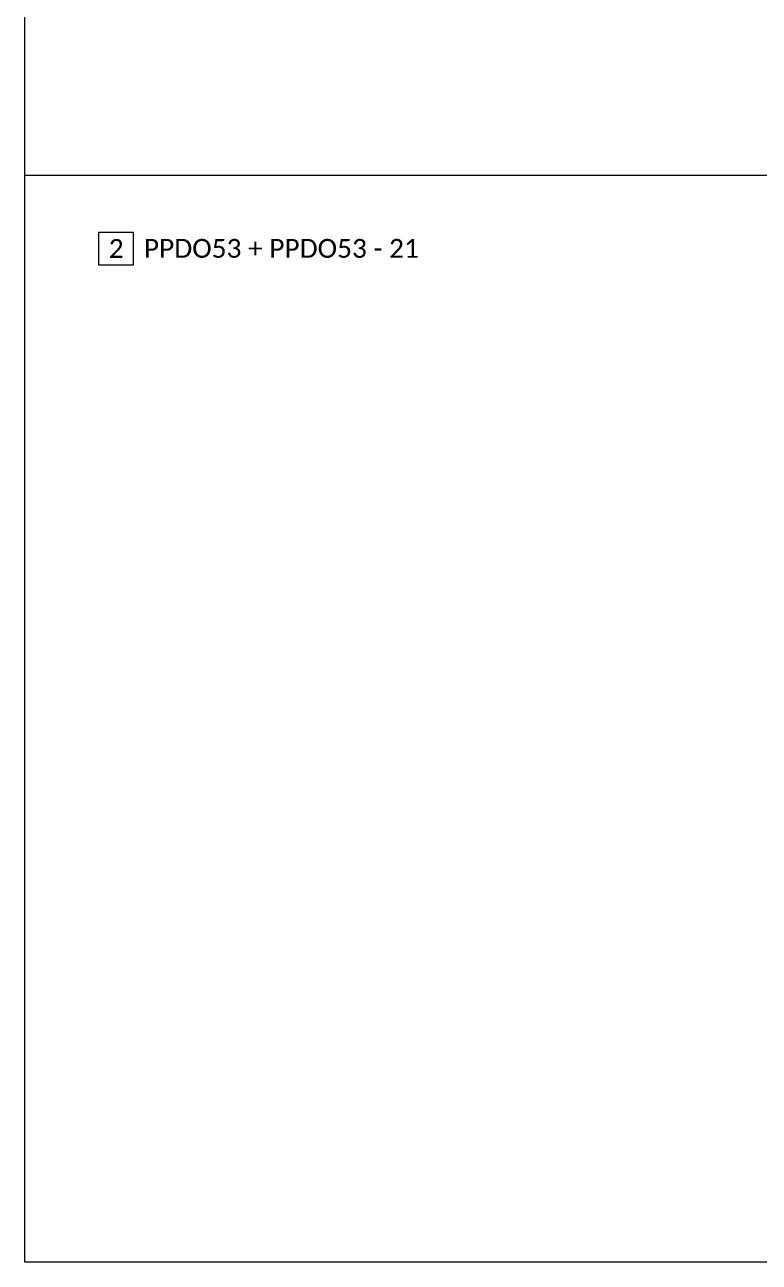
# Model space of a CAD drawing. Header units: millimetres. Extents: x 0 to 7790, y 0 to 17467.
# Drawn here: x 2645 to 3230, y 8145 to 9132 of the extents above; entities that cross this region are included whole.
import ezdxf

# ---------------------------------------------------------------- set-up
doc = ezdxf.new("R2010")
doc.units = ezdxf.units.MM
doc.layers.add('_MB_ramka_0.15', color=124, linetype='Continuous', lineweight=15)
doc.layers.add('_MB_tekst_0.25', color=40, linetype='Continuous', lineweight=25)
doc.styles.add('_MB_Calibri_Light_2.5', font='calibril.ttf', dxfattribs={"height": 2.5})

msp = doc.modelspace()

# ---------------------------------------------------------------- linework, layer by layer
at = {"layer": '_MB_ramka_0.15'}
for points in [[(2645, 10745), (5145, 10745), (5145, 8145), (2645, 8145)], [(2703.726, 8940.07), (2731.726, 8940.07), (2731.726, 8966.07), (2703.726, 8966.07)]]:
    msp.add_lwpolyline(points, close=True, dxfattribs=at)
msp.add_lwpolyline([(2645, 9011.67), (5145, 9011.67)], dxfattribs=at)

# ---------------------------------------------------------------- texts
at = {"layer": '_MB_tekst_0.25', "char_height": 15, "style": '_MB_Calibri_Light_2.5'}
for s, insert, width, attachment_point in [('{\\fCalibri Light|b0|i0|c238|p34;2}', (2717.873, 8953.228), 19.52774, 5), ('PPDO53 + PPDO53 - 21', (2739.913, 8953.228), 248.88706, 4)]:
    msp.add_mtext(s, dxfattribs=dict(at, insert=insert, width=width, attachment_point=attachment_point))

doc.saveas('drawing.dxf')
